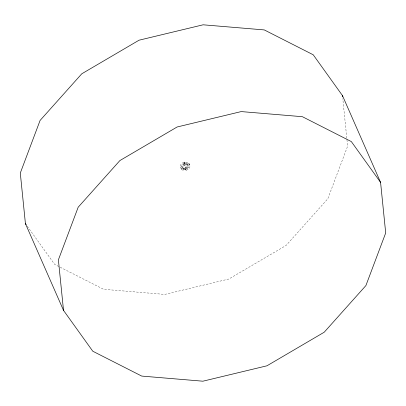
<?xml version="1.0" encoding="UTF-8"?>
<svg xmlns="http://www.w3.org/2000/svg" width="406" height="406" viewBox="0 0 406 406"><rect width="100%" height="100%" fill="white"/><g stroke="black" fill="none" stroke-linecap="round" stroke-linejoin="round"><path stroke-width="0.3" stroke-dasharray="2.03 1.52" d="M183.786 170.256L183.142 168.794L183.329 167.505L182.791 167.404A2.624 1.959 -23.7 0 1 183.502 163.806L183.867 163.714L184.451 165.592L186.197 164.43L185.557 162.968L184.101 162.07L184.694 163.872L183.147 164.415A4.263 3.177 -23.7 0 0 182.822 170.18L183.786 170.256L183.969 168.967L183.329 167.505M184.451 165.592L183.867 163.714M184.694 163.872L184.101 162.07M186.181 170.479L185.588 168.683L187.136 168.135A4.263 3.177 -23.7 0 0 187.46 162.37L186.496 162.293L186.313 163.588L186.953 165.049L187.486 165.146A2.624 1.959 -23.7 0 1 186.78 168.744L186.415 168.84L185.831 166.957L184.08 168.12L184.725 169.581L186.181 170.479L185.588 168.683M186.415 168.84L185.831 166.957M186.953 165.049L187.136 163.76L186.496 162.293M183.806 164.131L185.557 162.968M184.725 169.581L186.476 168.424M184.05 162.405L182.507 162.953A4.263 3.177 -23.7 0 0 182.182 168.718L183.142 168.794M186.227 170.144L187.775 169.601A4.263 3.177 -23.7 0 0 188.1 163.836L187.136 163.76M184.507 165.176L184.141 165.267A2.624 1.959 -23.7 0 0 183.436 168.866L183.969 168.967M185.775 167.379L186.141 167.282A2.624 1.959 -23.7 0 0 186.846 163.684L186.313 163.588M184.74 163.532L186.197 164.43M184.08 168.12L185.542 169.018M27.253 226.162L54.678 264.433L103.616 289.3L164.785 294.416L228.872 279.013L286.118 245.432L327.815 198.788L347.607 146.175L342.801 98.729M188.891 163.379L189.536 164.841M187.613 164.405L188.252 165.866M182.03 166.683L182.67 168.145M180.746 167.708L181.391 169.17"/><path stroke-width="0.61" d="M342.481 95.608L313.224 54.785L264.286 29.922L203.117 24.802L139.035 40.204L81.784 73.785L40.092 120.435L20.3 173.042L25.421 223.61L63.519 310.392L92.776 351.215L141.714 376.078L202.883 381.198L266.965 365.796L324.216 332.215L365.907 285.565L385.7 232.958L380.579 182.39L342.481 95.608L342.608 96.856M380.579 182.39L351.322 141.567L302.384 116.7L241.215 111.584L177.128 126.987L119.882 160.568L78.185 207.212L58.393 259.825L63.519 310.392M25.421 223.61L26.157 224.63"/></g></svg>
